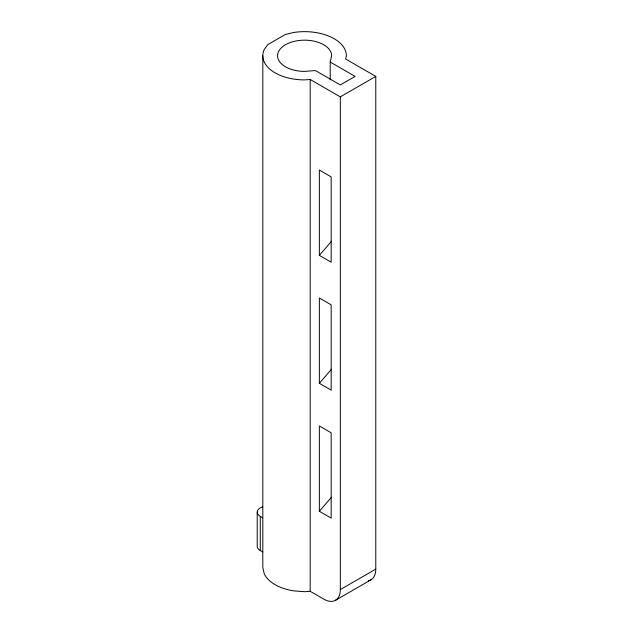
<?xml version="1.0" encoding="UTF-8"?>
<svg xmlns="http://www.w3.org/2000/svg" width="633" height="633" viewBox="0 0 633 633"><rect width="100%" height="100%" fill="white"/><g stroke="black" fill="none" stroke-linecap="round" stroke-linejoin="round"><path stroke-width="0.95" d="M257.22 512.129L257.22 546.255A10.444 6.029 0 0 0 260.274 550.52L262.695 551.913M260.274 550.52L260.274 516.393A10.444 6.029 0 0 1 262.442 506.906M262.814 55.775L262.814 567.579L264.238 573.822A41.786 24.125 0 0 0 293.783 590.882L304.6 591.705L310.194 591.277L323.803 599.135A23.358 13.483 60 0 0 340.325 589.6L375.78 569.13L375.78 76.403L345.65 59.004L346.386 55.775A41.786 24.125 0 0 0 293.783 32.473L285.309 34.498L267.743 44.642L264.238 49.532A41.786 24.125 0 0 0 304.6 79.9L310.194 79.481L340.325 96.873L375.78 76.403M310.194 591.277L310.194 79.481M319.349 511.266L319.349 425.962L331.17 432.79L331.17 518.087L319.349 511.266L331.557 497.174M319.349 383.313L319.349 298.016L331.17 304.837L331.17 390.134L319.349 383.313L331.557 369.221M319.349 255.36L319.349 170.063L331.17 176.884L331.17 262.189L319.349 255.36L331.557 241.268M330.212 79.829L330.212 62.034L331.637 55.775A27.037 15.611 0 0 0 304.6 40.164A27.037 15.611 0 0 0 277.563 55.775A27.037 15.611 0 0 0 304.6 71.387L315.432 70.564L340.325 84.933L355.097 76.403L330.212 62.034M340.325 589.6L340.325 96.873M335.49 600.298L370.946 579.82M260.274 516.393L262.695 517.794M375.78 569.13A23.358 13.483 60 0 1 368.438 580.754"/></g></svg>
